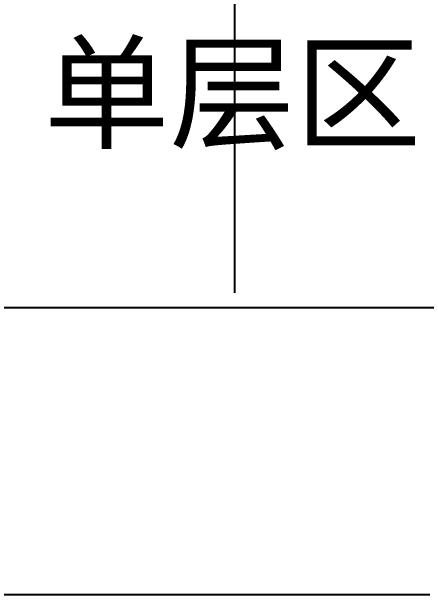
# Model space of a CAD drawing. Header units: millimetres. Extents: x 1040 to 3675, y 249 to 975.
# Drawn here: x 3305.16 to 3308.76, y 849.41 to 854.47 of the extents above; entities that cross this region are included whole.
import ezdxf

# ---------------------------------------------------------------- set-up
doc = ezdxf.new("R2010")
doc.units = ezdxf.units.MM
doc.linetypes.add('CENTER', pattern=[50.8, 31.75, -6.35, 6.35, -6.35])
for name, color, linetype in [('dim', 3, 'Continuous'), ('FPC', 33, 'Continuous'), ('L63', 3, 'Continuous')]:
    doc.layers.add(name, color=color, linetype=linetype)
doc.styles.get("Standard").update_dxf_attribs({"font": 'txt', "bigfont": 'gbcbig.shx'})

msp = doc.modelspace()

# ---------------------------------------------------------------- linework, layer by layer
msp.add_line((3302.0506, 849.4092), (3308.7868, 849.4092))
at = {"layer": 'dim'}
msp.add_line((3311.7159, 851.8993), (3301.5506, 851.8993), dxfattribs=at)
at = {"layer": 'FPC', "linetype": 'CENTER', "ltscale": 0.3}
msp.add_line((3307.0916, 890.0616), (3307.0916, 852.0284), dxfattribs=at)
msp.add_line((3307.0916, 890.0616), (3307.0916, 852.0284), dxfattribs=at)

# ---------------------------------------------------------------- texts
at = {"layer": 'L63', "lineweight": 5, "insert": (3305.436, 854.1644), "char_height": 0.8, "width": 6.183876, "attachment_point": 1}
msp.add_mtext('{\\fSimSun|b0|i0|c134|p2;单层区}', dxfattribs=at)

doc.saveas('drawing.dxf')
